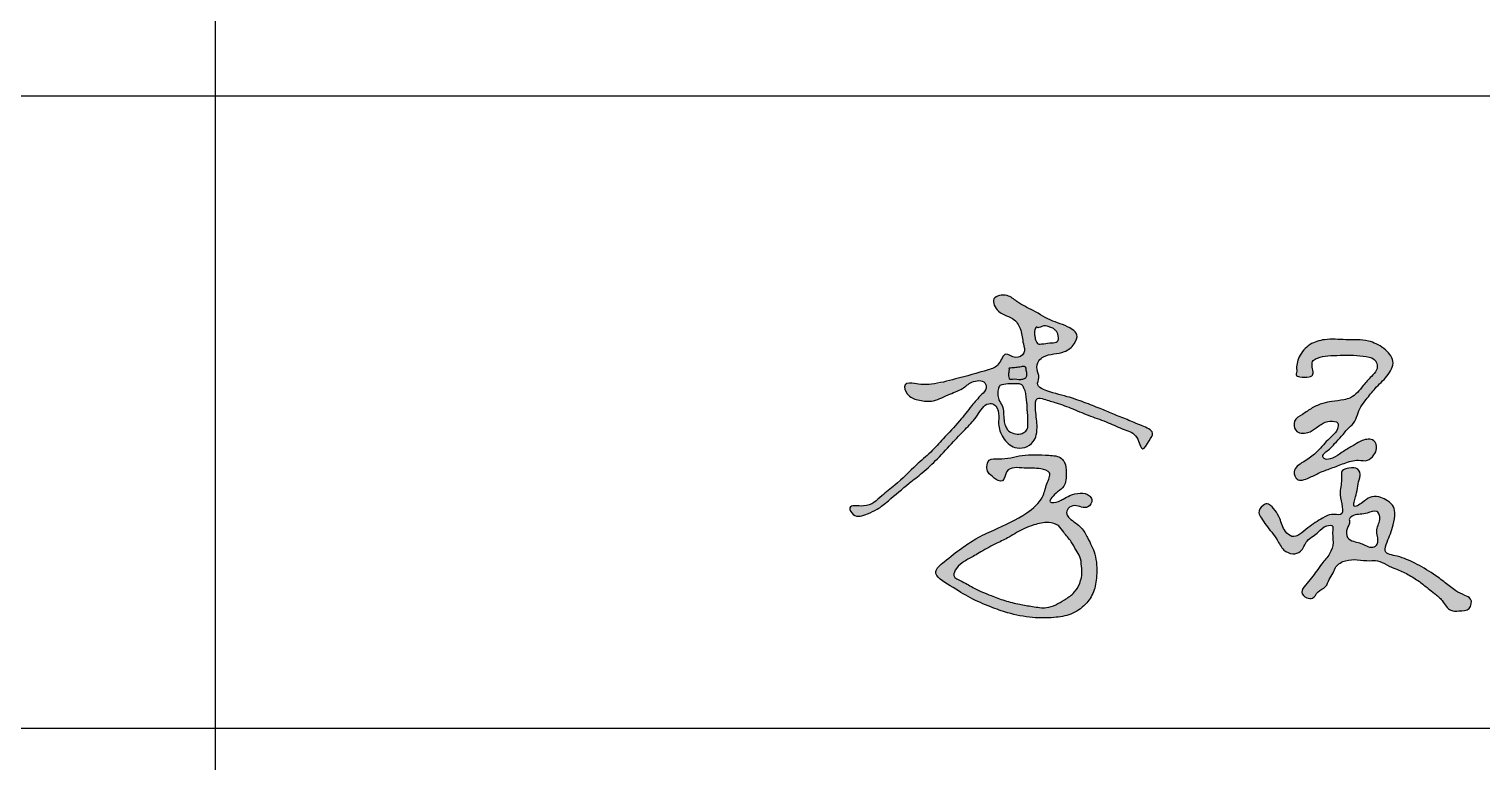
# Model space of a CAD drawing. Extents: x 28773 to 175644, y 7355 to 486294.
# Drawn here: x 149954 to 152250, y 83498 to 84657 of the extents above; entities that cross this region are included whole.
import ezdxf

# ---------------------------------------------------------------- set-up
doc = ezdxf.new("R2010")
doc.units = 0
doc.header["$LTSCALE"] = 1000
doc.header["$MEASUREMENT"] = 0
doc.layers.add('文字和字符', color=7, linetype='Continuous')

msp = doc.modelspace()

# ---------------------------------------------------------------- hatches: boundary and pattern name
at = {"layer": '文字和字符'}
h = msp.add_hatch(color=6, dxfattribs=at)
edge = h.paths.add_edge_path()
edge.add_spline(control_points=[(151353.1, 84096.5), (151353.4, 84096.4), (151390, 84093.2), (151420.2, 84105.6), (151458.6, 84114.4), (151488, 84123.9), (151494.8, 84149.7), (151512.1, 84133.5), (151529.9, 84143.6), (151523.7, 84162.3), (151523.1, 84180), (151510.6, 84202.6), (151486.3, 84204), (151471.6, 84234.1), (151500.7, 84238.8), (151517.2, 84222.9), (151542.7, 84211.7), (151570.4, 84193.5), (151596.3, 84188.1), (151612.8, 84173.2), (151605.5, 84156.5), (151587.1, 84142.2), (151563.6, 84144.5), (151548.1, 84132.2), (151544.9, 84118.7), (151552.6, 84106.9), (151544.5, 84093.3), (151567.4, 84081.8), (151590.8, 84077.7), (151621.2, 84066.8), (151645.1, 84057.7), (151667.2, 84047.9), (151690.2, 84039.4), (151709.1, 84030.9), (151734, 84021.1), (151723.7, 84005.7), (151711.8, 83985.1), (151706.2, 84017.2), (151683, 84023.4), (151658.9, 84035.7), (151631, 84044.5), (151604.4, 84056.3), (151579.1, 84065.7), (151562, 84070.5), (151543.9, 84075.9), (151544, 84051.3), (151547.3, 84035.3), (151546.9, 84016.2), (151540.7, 84002.9), (151528, 83994), (151508.2, 83994.1), (151491.8, 84009.7), (151484.6, 84030.7), (151487.5, 84048.5), (151482.5, 84064.3), (151463.7, 84065.9), (151453.2, 84044.4), (151434.8, 84025.8), (151413, 84003.1), (151391.1, 83978.2), (151367.4, 83956.4), (151340.3, 83935.7), (151317.5, 83915.8), (151296.1, 83897.7), (151278, 83890), (151258, 83882.6), (151245.9, 83906.4), (151281.6, 83898.4), (151299, 83918.5), (151328.2, 83939.3), (151351.7, 83964.7), (151378.9, 83987.2), (151400.6, 84011.6), (151423.1, 84035.1), (151442.3, 84059.8), (151456.1, 84076.4), (151468.1, 84087.2), (151464.2, 84103.3), (151442.5, 84100.6), (151428.2, 84086), (151404.8, 84079.1), (151382.6, 84066.1), (151358.7, 84070.1), (151342.2, 84075.7), (151331.8, 84098.2), (151353, 84096.5), (151353.1, 84096.5)], knot_values=[0, 0, 0, 0, 37.200114, 91.320491, 165.552277, 191.794321, 218.377312, 240.981666, 262.088012, 282.142005, 312.686531, 339.649791, 378.667629, 407.600467, 437.073636, 462.079158, 503.038538, 551.641933, 598.38254, 613.574993, 634.379376, 661.836336, 708.993627, 722.171326, 741.234276, 760.297225, 776.271776, 792.569008, 846.885535, 886.364067, 923.879172, 953.564578, 987.654437, 1022.983531, 1050.737693, 1069.313673, 1091.638002, 1119.125063, 1152.028231, 1189.926643, 1231.5094, 1273.175743, 1312.041059, 1340.553805, 1354.652933, 1375.412602, 1414.027671, 1435.47698, 1451.393633, 1473.994605, 1495.440379, 1528.930707, 1560.560192, 1583.420751, 1605.787661, 1617.314314, 1652.832859, 1689.166989, 1730.614602, 1782.406199, 1827.708188, 1864.317555, 1924.161807, 1954.751664, 1978.414961, 2009.901325, 2025.877661, 2056.206106, 2101.924511, 2138.940455, 2203.653812, 2245.874288, 2285.588792, 2339.12041, 2381.889891, 2414.291903, 2431.736174, 2443.518671, 2472.148613, 2496.841057, 2531.490224, 2570.411868, 2600.571575, 2626.813618, 2647.271258, 2667.490218, 2667.490218, 2667.490218, 2667.490218], degree=3, periodic=0)
edge = h.paths.add_edge_path(flags=16)
edge.add_spline(control_points=[(151488.3, 84093.3), (151488.4, 84093.4), (151500.4, 84096.6), (151509.3, 84095.6), (151517.5, 84096.7), (151524.1, 84094.2), (151526.2, 84089.3), (151529, 84084), (151529.5, 84076.2), (151530.8, 84067.9), (151531.4, 84059.7), (151531.3, 84052.9), (151532.6, 84044.8), (151531.7, 84037.4), (151532.6, 84029.9), (151531.7, 84023.5), (151526.6, 84019), (151519.2, 84015.8), (151509.8, 84017.1), (151500.3, 84021.5), (151496.6, 84030.2), (151494.1, 84039.3), (151494.2, 84050.1), (151492.6, 84061.7), (151486.2, 84070.2), (151484.5, 84079.7), (151485.3, 84086.8), (151486.3, 84090.9), (151488.2, 84093.3), (151488.3, 84093.3)], knot_values=[0, 0, 0, 0, 17.404746, 29.387846, 42.985867, 50.266335, 56.954161, 63.801774, 75.581128, 88.455483, 98.941086, 109.792245, 116.806441, 133.072793, 140.441564, 148.341049, 158.751059, 166.832285, 181.387675, 196.945751, 207.369773, 219.600317, 236.294444, 252.093415, 267.338386, 279.187562, 291.635416, 295.082405, 299.162326, 299.162326, 299.162326, 299.162326], degree=3, periodic=0)
edge = h.paths.add_edge_path(flags=16)
edge.add_spline(control_points=[(151546.4, 84185.5), (151546.5, 84185.5), (151557.2, 84187.4), (151563.9, 84187.2), (151571.4, 84184.4), (151575.6, 84181.2), (151579, 84177.4), (151580.1, 84172.3), (151581.3, 84167.3), (151578.3, 84161), (151568.4, 84161.1), (151560.5, 84159.8), (151553.7, 84159.2), (151547.8, 84157.6), (151544, 84165.2), (151543.6, 84172.2), (151541.6, 84178.3), (151546.4, 84185.6), (151546.4, 84185.5)], knot_values=[0, 0, 0, 0, 11.032394, 27.080246, 35.7167, 42.398017, 49.241922, 56.254438, 64.042896, 70.017142, 82.400073, 100.141744, 104.717416, 111.155207, 123.02071, 132.051492, 141.212423, 151.788927, 151.788927, 151.788927, 151.788927], degree=3, periodic=0)
h = msp.add_hatch(color=6, dxfattribs=at)
edge = h.paths.add_edge_path()
edge.add_spline(control_points=[(151957.3, 84117.8), (151957.3, 84118), (151959.7, 84144.7), (151976.5, 84158.8), (152004.1, 84168.4), (152035.1, 84164.8), (152068.1, 84166.8), (152094.4, 84154.1), (152115, 84132.3), (152100, 84106), (152081.4, 84090.6), (152068.8, 84073.3), (152057.8, 84060.1), (152052.9, 84046.9), (152048.2, 84033.3), (152036.4, 84024.6), (152028.3, 84012.2), (152017.7, 84002.8), (152009.7, 83992.7), (152002, 83988.2), (151997.3, 83982.1), (152001.3, 83975.5), (152013.1, 83977.4), (152022.9, 83983.5), (152035.1, 83992.4), (152047.6, 83998.7), (152060.8, 84007.9), (152079.8, 84010.6), (152085.3, 83993.7), (152079.1, 83982.7), (152069.1, 83972.6), (152051.3, 83976.8), (152032.2, 83970.6), (152012.2, 83962.6), (151992.7, 83955.9), (151977.4, 83946.9), (151957.5, 83940.2), (151949.2, 83961.2), (151968.2, 83972.9), (151987.2, 83984.7), (152000, 84001.4), (152013.3, 84013.7), (152021.9, 84021.9), (152024, 84036.6), (152007.9, 84037.8), (151997.1, 84033.4), (151986.3, 84025), (151974.6, 84016.7), (151953.4, 84017.9), (151951.2, 84039.4), (151967.3, 84047.8), (151981.1, 84058.3), (151997.1, 84065.3), (152014.1, 84068.6), (152028.9, 84069.8), (152047.9, 84075), (152060.3, 84091.5), (152073.2, 84106.3), (152084.4, 84116.3), (152084.8, 84127.7), (152077.7, 84138.3), (152060.9, 84139.3), (152043.4, 84142), (152024.6, 84140.8), (152006.8, 84141.3), (151993, 84138.1), (151982.1, 84133.5), (151980.5, 84122.3), (151985.8, 84109), (151972.9, 84106.5), (151965.7, 84106.6), (151953.5, 84108.6), (151957.3, 84117.7), (151957.3, 84117.8)], knot_values=[0, 0, 0, 0, 29.30094, 65.038017, 98.639858, 145.229586, 194.795516, 232.114749, 266.925891, 301.913022, 339.267477, 370.852415, 390.177296, 409.795645, 429.660369, 448.333163, 468.729795, 490.881928, 507.437968, 521.157629, 529.07634, 535.254347, 547.876184, 571.501508, 585.319952, 610.337259, 628.877614, 654.734455, 672.908705, 688.379255, 706.720612, 726.29753, 758.239497, 788.950264, 816.810279, 842.152582, 868.097908, 885.262369, 914.728674, 944.648733, 982.813695, 999.650213, 1020.22886, 1032.723569, 1049.493141, 1071.095002, 1083.923681, 1105.362623, 1132.075217, 1152.211283, 1174.931511, 1200.704595, 1226.158921, 1246.312234, 1272.681377, 1287.962092, 1326.688213, 1353.277295, 1371.722858, 1386.128581, 1396.514529, 1421.520631, 1449.460288, 1472.518928, 1499.291724, 1522.558099, 1533.076665, 1544.456492, 1567.099854, 1573.093813, 1593.678612, 1602.883204, 1613.437455, 1613.437455, 1613.437455, 1613.437455], degree=3, periodic=0)
h = msp.add_hatch(color=6, dxfattribs=at)
edge = h.paths.add_edge_path()
edge.add_spline(control_points=[(151479.3, 83947.1), (151479.4, 83947), (151497.9, 83936.3), (151495.8, 83967.6), (151528.7, 83961.3), (151547.3, 83963.5), (151571.7, 83956.6), (151560.3, 83935.8), (151556.7, 83912.4), (151524.4, 83885), (151486.7, 83868.8), (151451.3, 83852.4), (151424.9, 83834.6), (151405.5, 83819.1), (151377, 83795.9), (151414.4, 83774.3), (151439.7, 83757.5), (151471.6, 83743.7), (151503.8, 83732.3), (151537.6, 83725.5), (151571.4, 83725.6), (151601.1, 83730.1), (151623.6, 83745.2), (151637.8, 83767.3), (151642.2, 83795.2), (151640.7, 83825.5), (151628.4, 83849.9), (151616.8, 83871.3), (151601.7, 83879), (151592.1, 83890.1), (151595.5, 83900.5), (151609.5, 83906.4), (151625.8, 83894.8), (151635.9, 83911.5), (151624.6, 83926.3), (151603.8, 83922.7), (151589, 83914.4), (151580.3, 83909.1), (151559.6, 83906.4), (151578.5, 83925.4), (151592.7, 83934.4), (151592.8, 83954.1), (151592.8, 83969.6), (151583.1, 83981.9), (151557.6, 83983.7), (151524, 83985.3), (151495.5, 83975.4), (151470.3, 83978.8), (151467.4, 83965.2), (151467.6, 83954.9), (151479.2, 83947.2), (151479.3, 83947.1)], knot_values=[0, 0, 0, 0, 18.772704, 41.477809, 80.044627, 116.802218, 137.16377, 161.475231, 192.122008, 241.084265, 322.841358, 366.476474, 403.599349, 452.266279, 480.822437, 525.281218, 577.345985, 625.678179, 664.966098, 720.530015, 767.556127, 805.470545, 843.947055, 876.303707, 911.805465, 960.132454, 999.3713, 1024.963912, 1058.777917, 1069.239579, 1081.911788, 1097.237565, 1126.410668, 1144.842947, 1154.50106, 1197.467328, 1213.824352, 1225.506518, 1243.541639, 1270.934025, 1289.010321, 1319.830534, 1342.259698, 1352.785688, 1381.704372, 1440.604971, 1492.626113, 1513.017666, 1528.122336, 1540.553544, 1559.179396, 1559.179396, 1559.179396, 1559.179396], degree=3, periodic=0)
edge = h.paths.add_edge_path(flags=16)
edge.add_spline(control_points=[(151457.9, 83830.4), (151458.2, 83830.5), (151483.9, 83844.8), (151504, 83853.5), (151523, 83866.7), (151544.2, 83873.9), (151562.4, 83878.3), (151581.1, 83873.9), (151589.7, 83859.4), (151600.9, 83847.9), (151607.6, 83833.8), (151616, 83822.1), (151617, 83808.1), (151618.4, 83792.4), (151613.6, 83777), (151603.9, 83763.2), (151586.3, 83752.1), (151565.1, 83739.6), (151540.1, 83744), (151518.1, 83747.4), (151496, 83752.8), (151472.4, 83761.8), (151448.9, 83771.4), (151431.9, 83782.8), (151411.6, 83790.3), (151419.9, 83806.6), (151432.5, 83816.4), (151443.6, 83821.6), (151457.8, 83830.3), (151457.9, 83830.4)], knot_values=[0, 0, 0, 0, 40.204211, 70.058468, 108.464216, 130.884004, 163.643923, 185.732296, 204.334618, 231.03456, 252.428664, 268.982791, 289.824735, 309.33459, 334.505674, 354.736006, 378.254387, 420.802499, 451.909656, 480.365956, 514.245068, 545.922498, 586.383232, 616.269524, 639.057016, 655.457897, 678.34596, 704.341019, 720.45671, 720.45671, 720.45671, 720.45671], degree=3, periodic=0)
h = msp.add_hatch(color=6, dxfattribs=at)
edge = h.paths.add_edge_path()
edge.add_spline(control_points=[(151912.5, 83905.7), (151912.7, 83905.6), (151933.9, 83883.5), (151935.2, 83865), (151954, 83848.4), (151975.1, 83870.4), (151994.3, 83881.4), (152011, 83891.6), (152036.4, 83884.7), (152021.3, 83921.9), (152029.6, 83940), (152026.1, 83959.8), (152040.5, 83963.5), (152054.3, 83964.3), (152058.6, 83951.7), (152054.3, 83942.1), (152053.6, 83930.7), (152050.4, 83918.6), (152048.1, 83910.3), (152046, 83898.3), (152063.2, 83909.1), (152071.4, 83917.8), (152086.6, 83918.4), (152098.3, 83912.6), (152109.4, 83905.5), (152113.6, 83889.9), (152109.7, 83874.7), (152105.4, 83858.8), (152100.1, 83846.4), (152092.6, 83827.4), (152121.4, 83823.3), (152144.3, 83812.5), (152170.5, 83797.7), (152191.1, 83782.1), (152206.8, 83769.2), (152220.5, 83762.1), (152235.5, 83756.8), (152231.3, 83736.6), (152214.6, 83737.3), (152197.1, 83735.9), (152188.6, 83753.6), (152175.8, 83763.7), (152163.4, 83773.4), (152150.2, 83784.4), (152133.1, 83795), (152115.4, 83802.7), (152099.3, 83809.2), (152086.5, 83817.9), (152069.9, 83815.6), (152053.3, 83818.5), (152034.3, 83817.9), (152018.9, 83809.7), (152014.9, 83796.3), (152007.8, 83787.1), (152004.1, 83773.4), (151989.7, 83769.2), (151984.4, 83755.6), (151971.6, 83756.8), (151961.7, 83766.8), (151971.9, 83778.9), (151980.1, 83788.6), (151988.9, 83800), (151995.7, 83810.5), (152003.3, 83819.2), (152011.3, 83829.2), (152016.4, 83846), (152012.7, 83859.4), (152015.5, 83873.1), (152000.1, 83872.3), (151993.2, 83862.9), (151982.9, 83854.6), (151970.4, 83847.4), (151966.9, 83830.5), (151949.9, 83825.5), (151934.2, 83832.8), (151927.5, 83848.5), (151917.9, 83861.4), (151908.6, 83872.1), (151902.2, 83882.4), (151895.4, 83892.9), (151899.7, 83904.8), (151912.4, 83905.8), (151912.5, 83905.7)], knot_values=[0, 0, 0, 0, 39.878613, 71.084001, 88.571602, 128.557403, 167.51423, 188.674821, 208.323573, 251.533868, 286.022948, 304.040745, 319.866458, 339.38013, 355.294206, 363.866941, 383.035676, 402.399015, 414.36713, 422.122541, 442.348267, 461.81608, 481.686971, 497.958095, 516.551099, 533.839574, 560.727072, 581.394562, 601.159722, 620.894041, 649.426299, 690.673374, 738.289465, 770.144861, 799.264352, 821.404135, 836.808472, 857.647162, 880.926807, 898.121658, 926.751504, 950.035011, 967.352307, 991.998193, 1021.862108, 1050.46209, 1072.140687, 1094.880373, 1111.335022, 1139.52005, 1164.970822, 1190.259232, 1204.665599, 1221.240117, 1239.017221, 1259.177234, 1277.618397, 1289.978389, 1306.483927, 1324.261031, 1344.706721, 1362.799886, 1383.241029, 1396.927367, 1410.79459, 1436.58756, 1464.687551, 1472.224323, 1485.322698, 1508.470744, 1522.732623, 1540.039638, 1566.844928, 1584.840343, 1605.723939, 1632.903668, 1653.059236, 1673.030566, 1691.341619, 1704.216169, 1722.92022, 1735.167177, 1735.167177, 1735.167177, 1735.167177], degree=3, periodic=0)
edge = h.paths.add_edge_path(flags=16)
edge.add_spline(control_points=[(152040.2, 83881.5), (152040.2, 83881.6), (152051.9, 83894.7), (152065.4, 83887.5), (152082.1, 83897.8), (152089.1, 83887.7), (152088.2, 83878.9), (152084.6, 83869.9), (152082.8, 83859.8), (152085.6, 83851.4), (152085.6, 83844.6), (152082.4, 83839.3), (152074, 83836.4), (152065.2, 83840.7), (152056.3, 83845.1), (152046.4, 83846.5), (152034.9, 83852.4), (152035.2, 83867.9), (152041.5, 83873.5), (152040.2, 83881.5), (152040.2, 83881.5)], knot_values=[0, 0, 0, 0, 12.518583, 43.117128, 64.43384, 73.999097, 86.909074, 99.916825, 114.388405, 128.459585, 136.124934, 141.701946, 153.518143, 168.483557, 180.957273, 194.904784, 210.427714, 229.577537, 246.211116, 250.540926, 250.540926, 250.540926, 250.540926], degree=3, periodic=0)

# ---------------------------------------------------------------- linework, layer by layer
for p, q in [((150248.5, 89551.4), (150248.5, 80522)), ((145644.1, 84551.4), (153644.1, 84551.4)), ((145644.1, 83551.4), (153644.1, 83551.4))]:
    msp.add_line(p, q)
at = {"layer": '文字和字符', "color": 6}
for points, start_tangent, end_tangent in [([(151353.1, 84096.5), (151379.9, 84095.5), (151418.1, 84103.7), (151469.6, 84118.1), (151486.1, 84127.4), (151497.4, 84142.8), (151512.8, 84137.7), (151526.2, 84144.9), (151525.2, 84159.3), (151521.1, 84180.9), (151510.8, 84197.4), (151486.1, 84210.8), (151478.8, 84230.3), (151499.4, 84235.5), (151514.9, 84226.2), (151540.7, 84211.8), (151571.6, 84195.3), (151602.5, 84181.9), (151609.7, 84173.7), (151605.6, 84159.3), (151590.1, 84146.9), (151557.1, 84138.7), (151549.9, 84132.5), (151546.8, 84119.1), (151549.9, 84105.7), (151547.9, 84094.4), (151557.1, 84087.2), (151594.6, 84075.7), (151621.5, 84066.6), (151646.7, 84056.8), (151666.4, 84048.5), (151689.3, 84039.4), (151712.7, 84029.6), (151729.2, 84018.2), (151724.1, 84005.9), (151713.8, 83993.5), (151704.5, 84011), (151684.5, 84023.8), (151659.4, 84034.6), (151631.3, 84045), (151603.5, 84056.3), (151577.2, 84066), (151557.5, 84071.8), (151547.4, 84072.9), (151544.3, 84058.3), (151546.8, 84030.6), (151545.6, 84015.2), (151540.7, 84004.8), (151527.3, 83995.6), (151511.8, 83995.6), (151493.3, 84011), (151486.1, 84032.6), (151486.1, 84049.1), (151478.8, 84063.5), (151470.6, 84064.6), (151452.7, 84046.3), (151435.6, 84026.5), (151415, 84004.8), (151389.5, 83977.5), (151365.5, 83955.4), (151344.9, 83938.9), (151311.9, 83911.1), (151294.4, 83897.8), (151279, 83890.6), (151256.3, 83889.5), (151251.1, 83899.8), (151272.8, 83902.9), (151301.5, 83919.1), (151322.2, 83935.9), (151356.2, 83967.8), (151378.8, 83988.1), (151398.5, 84009), (151424.4, 84037.5), (151443.8, 84061.5), (151459.3, 84079), (151466.5, 84089.3), (151464.4, 84097.5), (151443.8, 84098.5), (151429, 84088.7), (151406.2, 84078.5), (151379.9, 84068.7), (151358.3, 84070.7), (151341.8, 84080), (151338.7, 84094.4), (151353.1, 84096.5)], (0.971288, -0.237905), (0.971288, -0.237905)), ([(151546.4, 84185.5), (151554.3, 84186.7), (151565.8, 84186.3), (151571.6, 84184), (151575.5, 84181.1), (151578.6, 84177.2), (151580.1, 84172.4), (151580.7, 84166.9), (151578.8, 84163), (151570.1, 84160.9), (151557.4, 84159.5), (151554.1, 84159.2), (151549.5, 84158.8), (151544.5, 84165.7), (151543.3, 84172.1), (151543, 84178.7), (151546.4, 84185.5)], (0.61273, -0.790293), (0.61273, -0.790293)), ([(151957.3, 84117.8), (151961.2, 84138.5), (151978.1, 84158), (152001, 84165.8), (152034.6, 84165.8), (152070.3, 84163.6), (152094.5, 84151.9), (152109.2, 84131.6), (152099.7, 84108.2), (152081.1, 84088.8), (152066.8, 84071.1), (152058.6, 84059.8), (152052.9, 84046.9), (152046.9, 84033.9), (152037.4, 84024.4), (152028.1, 84013), (152017, 84001.5), (152008.8, 83992.8), (152001.1, 83986.6), (151998.4, 83981.6), (152000.6, 83977.7), (152009.7, 83977.2), (152024.8, 83985), (152033, 83990.6), (152048.6, 83999.7), (152060.3, 84006.2), (152078.9, 84006), (152083.4, 83993.7), (152078.9, 83983.5), (152068.7, 83975.1), (152054.6, 83975.1), (152032.1, 83970.3), (152011.4, 83962.5), (151992.7, 83955.2), (151976.3, 83947.2), (151957.7, 83945.4), (151952.9, 83956.8), (151967.3, 83972.4), (151985, 83984.7), (152003.9, 84004.7), (152012.6, 84013.1), (152021.6, 84024.9), (152021.9, 84033.9), (152010.2, 84036.9), (151995.5, 84031.8), (151988, 84026.4), (151974.5, 84018.9), (151955.6, 84022.5), (151953.8, 84036.9), (151966.1, 84047.7), (151981.7, 84057.8), (151998.5, 84065.1), (152012.7, 84068.1), (152031.5, 84070.8), (152042, 84074.1), (152062.2, 84093.3), (152075, 84107.6), (152083.3, 84118), (152083.6, 84128.4), (152079.4, 84134.6), (152062.1, 84139.5), (152042.1, 84141.4), (152025.5, 84141.1), (152006.2, 84140.5), (151989.8, 84136.7), (151983.3, 84132.8), (151981.5, 84124.8), (151980.9, 84108.5), (151976.8, 84107.3), (151962, 84107.3), (151956, 84110.3), (151957.3, 84117.8)], (-0.158954, 0.987286), (-0.158954, 0.987286)), ([(151502.9, 84120.9), (151511, 84121.4), (151519.8, 84122.5), (151527, 84123.3), (151528.7, 84122.6), (151529.7, 84118.9), (151530.7, 84112.6), (151530.3, 84107.5), (151526.9, 84104.4), (151521.3, 84103), (151508.2, 84103.6), (151504.3, 84103.6), (151501.7, 84110.9), (151502.5, 84116.4), (151502.6, 84119.2), (151502.9, 84120.9)], (0.999939, 0.01108), (0.999939, 0.01108)), ([(151488.3, 84093.3), (151500.6, 84095.8), (151509.2, 84096), (151519, 84095.8), (151523.7, 84093.6), (151526.2, 84089.4), (151528.2, 84084.9), (151529.6, 84076.6), (151530.7, 84067.4), (151531.3, 84059.8), (151531.6, 84052), (151532.1, 84047), (151532.1, 84035.3), (151532.4, 84030), (151531.3, 84024.4), (151526, 84019.1), (151520.6, 84016.8), (151510.1, 84017.6), (151500.4, 84023.1), (151496.9, 84029.8), (151494.7, 84038.3), (151493.9, 84050.3), (151491.6, 84061.5), (151486.6, 84071.3), (151484.9, 84079.6), (151485.8, 84088.6), (151486.6, 84090.9), (151488.3, 84093.3)], (0.909237, 0.416279), (0.909237, 0.416279)), ([(151479.3, 83947.1), (151492.1, 83942.8), (151499.3, 83957.6), (151526.6, 83962.9), (151553, 83961.4), (151566.3, 83955.2), (151562.5, 83938.1), (151555.4, 83917.2), (151530.7, 83892), (151478.4, 83864.8), (151450.2, 83850.9), (151427.8, 83836.2), (151400.1, 83814.7), (151386.7, 83799.1), (151409.6, 83776.7), (151441.8, 83757.5), (151473.6, 83743.3), (151500.4, 83734.1), (151539.7, 83726.6), (151573.6, 83726.6), (151600.4, 83732), (151623.4, 83747.5), (151635.9, 83767.1), (151641, 83792.2), (151638, 83826.9), (151626.7, 83852.8), (151616.7, 83868.3), (151597.9, 83883.8), (151593.7, 83890.1), (151596.2, 83898.8), (151606.2, 83903.4), (151627.1, 83901.3), (151633.4, 83913), (151629.7, 83918.9), (151598.7, 83919.3), (151588.2, 83913.9), (151580.7, 83910.1), (151567.7, 83909.3), (151579.4, 83925.2), (151589.1, 83934), (151592.8, 83955.9), (151590.4, 83971.8), (151585.7, 83977.8), (151565.5, 83983.1), (151523.1, 83982.7), (151486, 83977.3), (151471.4, 83975.2), (151467.7, 83965), (151469.4, 83956.2), (151479.3, 83947.1)], (0.708393, -0.705818), (0.708393, -0.705818)), ([(151912.5, 83905.7), (151930.2, 83883.1), (151939.4, 83862.6), (151949.3, 83854.8), (151974.8, 83868.2), (151998.1, 83883.8), (152012.3, 83889.5), (152026.5, 83889.5), (152025.8, 83920.6), (152027.9, 83945.4), (152029, 83958.3), (152039.5, 83962.8), (152053.5, 83961.1), (152057.3, 83950.3), (152055.6, 83944.4), (152053.1, 83930.8), (152050, 83917.2), (152047.9, 83908.8), (152047.5, 83903.2), (152061.1, 83908.4), (152072.6, 83916.5), (152087, 83917.2), (152097.8, 83912.6), (152108.2, 83904.3), (152112.1, 83892.4), (152109.3, 83873.2), (152105.1, 83858.9), (152099.9, 83845.7), (152097.1, 83831.8), (152115.8, 83823.3), (152143.5, 83812.5), (152173.1, 83795.2), (152191.6, 83781.5), (152208.4, 83768.9), (152222.6, 83761.6), (152231.9, 83755.7), (152229.5, 83740.9), (152213.2, 83736.9), (152200.8, 83737.9), (152187, 83753.2), (152174.6, 83764.6), (152164.9, 83772.4), (152150.9, 83783.3), (152132.6, 83794.7), (152113.9, 83803.3), (152099.6, 83809.7), (152084.7, 83816.4), (152072.8, 83816.4), (152052.6, 83817.9), (152034.3, 83816.4), (152019, 83806.6), (152014.5, 83797.2), (152008.6, 83786.8), (152002.7, 83775.4), (151990.8, 83767.1), (151981.9, 83757.2), (151973, 83757.7), (151965.1, 83766.6), (151971.1, 83777.9), (151980.5, 83789.3), (151988.4, 83799.6), (151996.9, 83811.6), (152003.2, 83819.2), (152009.1, 83827.3), (152014.5, 83845.1), (152014, 83865.3), (152014, 83870.7), (152004.7, 83871.7), (151991.3, 83861.8), (151983.3, 83855.2), (151973.5, 83847.5), (151963.2, 83831.2), (151950.8, 83827.3), (151937, 83833.2), (151926.1, 83849.5), (151917.7, 83861.4), (151908.7, 83872.6), (151901.4, 83883.6), (151897.4, 83892), (151903.9, 83903.8), (151912.5, 83905.7)], (0.847727, -0.530433), (0.847727, -0.530433)), ([(152040.2, 83881.5), (152046.8, 83887.7), (152068.5, 83891.5), (152083.7, 83893.9), (152087.8, 83888.4), (152087.8, 83879.1), (152085, 83870.1), (152083.7, 83859.8), (152085.4, 83849.8), (152085, 83844.3), (152083, 83840.8), (152075, 83837.7), (152064.7, 83840.9), (152056.5, 83844.5), (152046.8, 83847), (152037.5, 83853.2), (152036.8, 83867), (152040.6, 83878.4), (152040.2, 83881.5)], (0.146784, 0.989169), (0.146784, 0.989169)), ([(151457.9, 83830.4), (151483.5, 83844), (151502.7, 83853.7), (151526.8, 83867.4), (151542, 83872.9), (151565.3, 83876.6), (151580.5, 83871.8), (151589, 83861.4), (151600.8, 83846.3), (151608.6, 83833), (151614.5, 83822.6), (151617.1, 83807.8), (151617.5, 83793.7), (151612.3, 83776.4), (151603.8, 83764.5), (151590.1, 83754.5), (151561.9, 83742.3), (151539.6, 83744), (151519.4, 83747.5), (151495.7, 83753.4), (151474.2, 83761.2), (151447.6, 83773), (151428.7, 83783.4), (151415.4, 83793), (151419.5, 83804.1), (151431.7, 83815.2), (151448, 83824.4), (151457.9, 83830.4)], (0.864918, 0.501914), (0.864918, 0.501914))]:
    msp.add_spline(points, degree=3, dxfattribs=dict(at, start_tangent=start_tangent, end_tangent=end_tangent))

doc.saveas('drawing.dxf')
